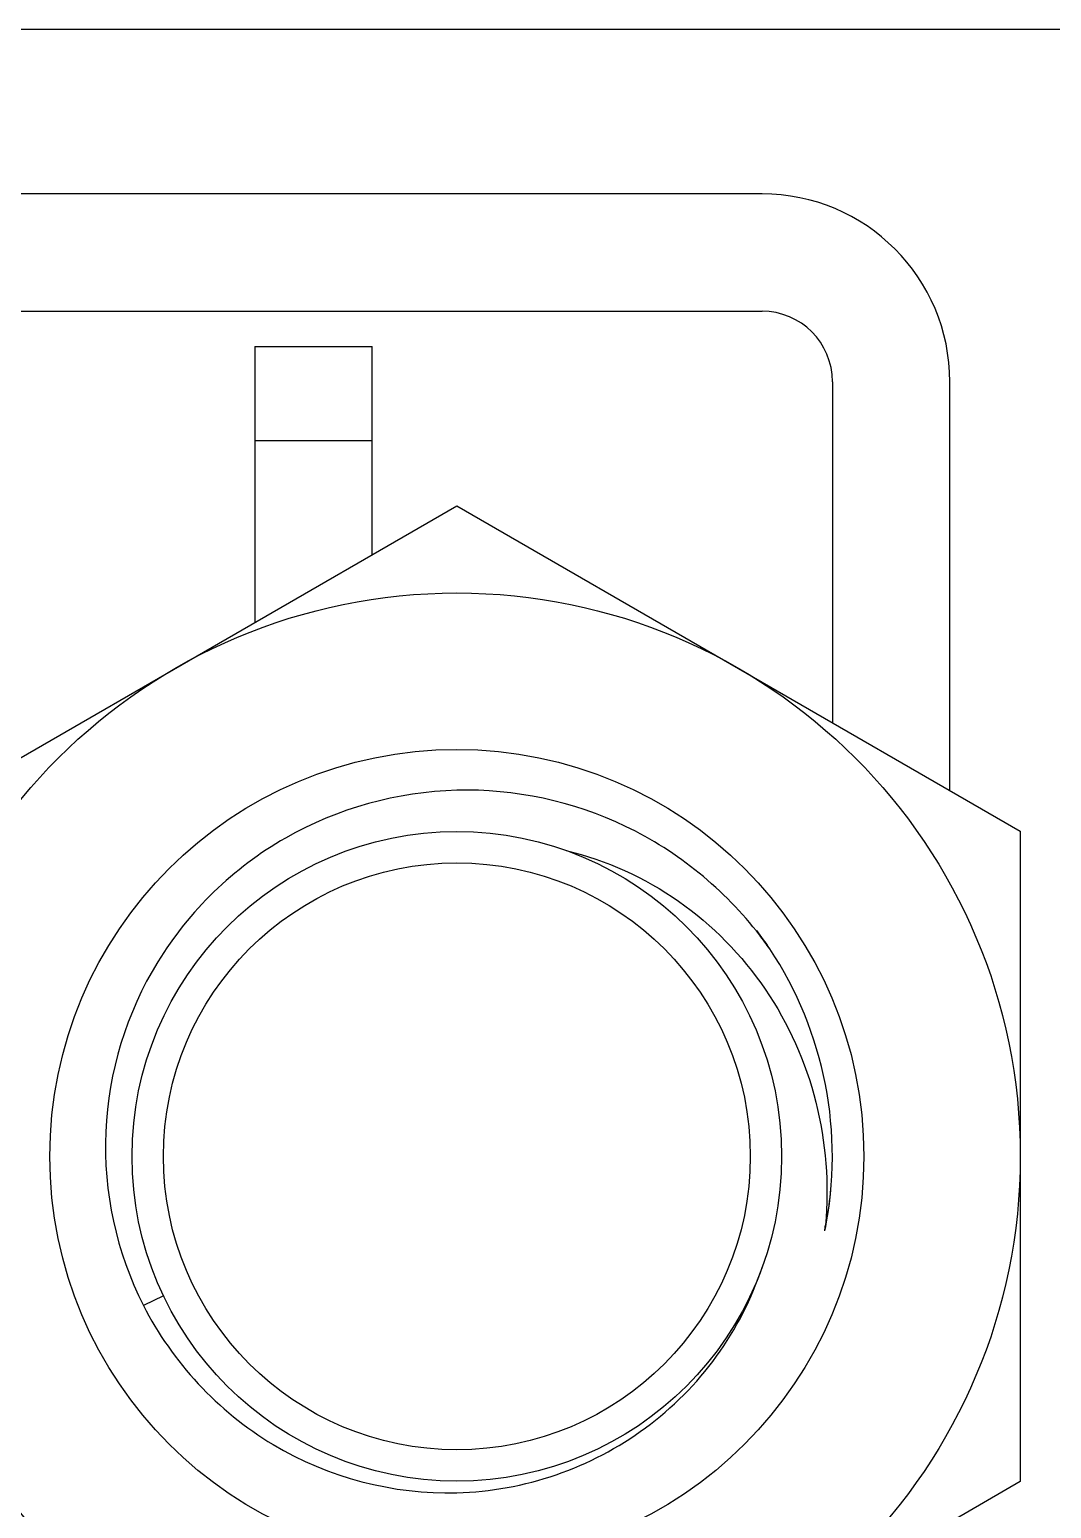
# Model space of a CAD drawing. Extents: x 1725261 to 1937680, y 860327 to 1571294.
# Drawn here: x 1854715.2 to 1854893.1, y 1227791.7 to 1228049.3 of the extents above; entities that cross this region are included whole.
import ezdxf

# ---------------------------------------------------------------- set-up
doc = ezdxf.new("R2010")
doc.units = 0
doc.header["$LTSCALE"] = 1000
doc.header["$MEASUREMENT"] = 0

msp = doc.modelspace()

# ---------------------------------------------------------------- linework, layer by layer
for p, q in [((1854984.12, 1228049.28), (1854640.34, 1228049.28)), ((1854842.73, 1228020.66), (1853849.2, 1228020.65)), ((1854572.87, 1228000.21), (1854842.73, 1228000.21)), ((1854754.41, 1227994.08), (1854754.41, 1227946.03)), ((1854754.41, 1227994.08), (1854774.86, 1227994.08)), ((1854774.86, 1227957.83), (1854774.86, 1227994.08)), ((1854855, 1227987.95), (1854855, 1227928.56)), ((1854875.44, 1227916.75), (1854875.44, 1227987.95)), ((1854754.41, 1227977.72), (1854774.86, 1227977.72)), ((1854691.45, 1227909.67), (1854789.58, 1227966.33)), ((1854789.58, 1227966.33), (1854887.71, 1227909.67)), ((1854887.71, 1227909.67), (1854887.71, 1227796.36)), ((1854738.49, 1227828.72), (1854734.99, 1227827.05)), ((1854887.71, 1227796.36), (1854789.58, 1227739.71))]:
    msp.add_line(p, q)
for radius in [98.13, 70.88, 56.57, 51.11]:
    msp.add_circle((1854789.58, 1227853.02), radius)
for centre, radius, start, end in [((1854842.73, 1227987.95), 32.71, 0, 90), ((1854842.73, 1227987.95), 12.27, 0, 90), ((1854789.64, 1227853.05), 65.33, 33.5438, 36.97), ((1854790.63, 1227851.74), 65.24, 34.988, 37.5933), ((1854789.58, 1227853.02), 65.4, 348.5415, 33.5415), ((1854789.45, 1227853.03), 65.53, 349.9486, 355.033), ((1854789.8, 1227852.97), 65.17, 348.542, 349.9459), ((1854789.16, 1227846.87), 64.87, 353.9459, 354.8169)]:
    msp.add_arc(centre, radius, start, end)
for points, knots in [([(1854789.58, 1227916.79), (1854779.25, 1227916.52), (1854758.38, 1227910.76), (1854735.23, 1227888.3), (1854725.68, 1227857.47), (1854730.3, 1227836.24), (1854734.99, 1227827.05)], [0, 0, 0, 0, 0.250101, 0.50014, 0.750107, 1, 1, 1, 1]), ([(1854842.33, 1227891.54), (1854836.21, 1227899.49), (1854820.05, 1227912.71), (1854799.59, 1227917.05), (1854789.58, 1227916.79)], [0, 0, 0, 0, 0.500072, 1, 1, 1, 1]), ([(1854808.62, 1227906.28), (1854815.58, 1227904.62), (1854829.01, 1227898.54), (1854844.36, 1227882.83), (1854853.32, 1227862.79), (1854854.42, 1227848.16), (1854853.77, 1227841.01)], [0, 0, 0, 0, 0.249708, 0.499636, 0.749734, 1, 1, 1, 1]), ([(1854789.58, 1227794.43), (1854795.43, 1227794.59), (1854807.17, 1227796.71), (1854822.96, 1227804.99), (1854835.54, 1227817.64), (1854840.97, 1227828.27), (1854842.79, 1227833.84)], [0, 0, 0, 0, 0.250031, 0.500036, 0.750022, 1, 1, 1, 1]), ([(1854734.99, 1227827.05), (1854740, 1227817.22), (1854755.85, 1227800), (1854778.55, 1227794.12), (1854789.58, 1227794.43)], [0, 0, 0, 0, 0.500108, 1, 1, 1, 1])]:
    msp.add_open_spline(points, degree=3, knots=knots)

doc.saveas('drawing.dxf')
